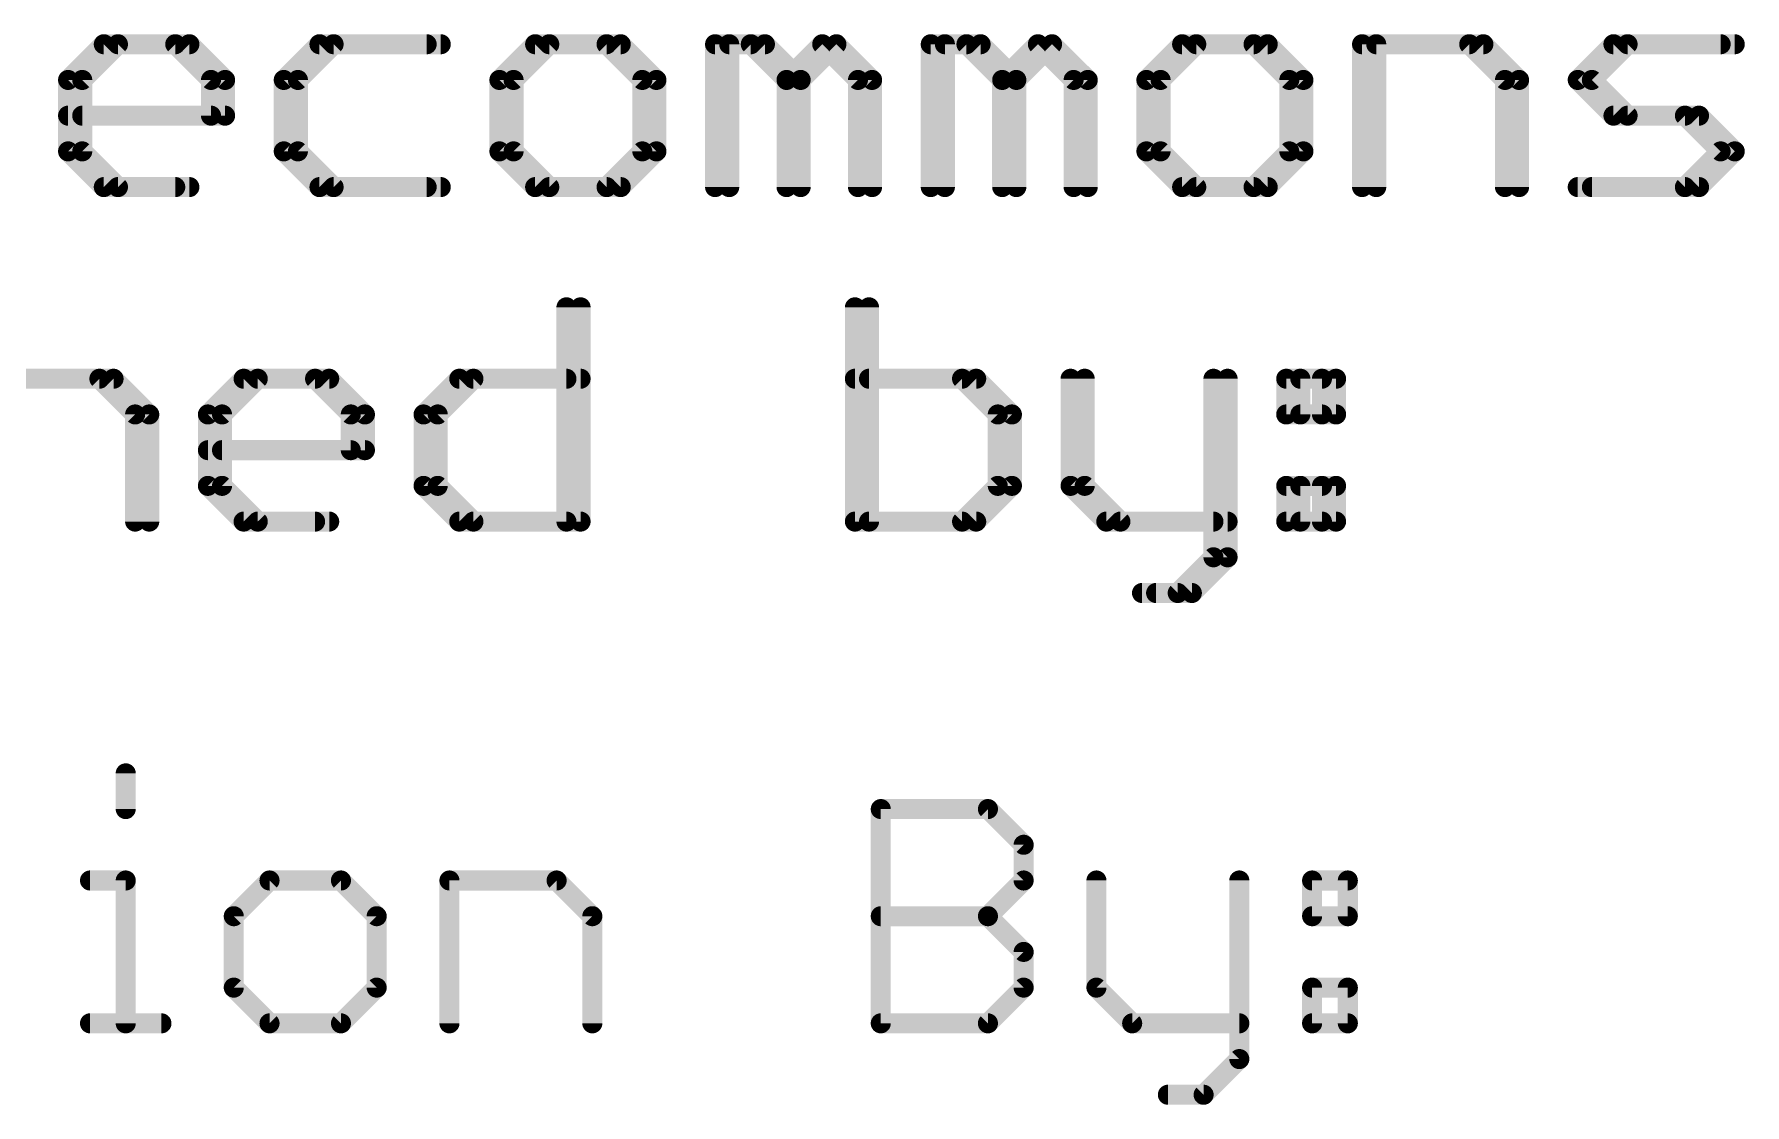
# Model space of a CAD drawing. Extents: x -20 to 87, y -16 to 68.
# Drawn here: x 19.99 to 32.98, y -15.78 to -7.65 of the extents above; entities that cross this region are included whole.
import ezdxf

# ---------------------------------------------------------------- set-up
doc = ezdxf.new("R2010")
doc.units = 0
doc.layers.add('51', color=53, linetype='CONTINUOUS')

msp = doc.modelspace()

# ---------------------------------------------------------------- linework, layer by layer
at = {"layer": '51', "const_width": 0.1524}
for points in [[(20.25, -8.0003), (20.5211, -7.7291)], [(20.3571, -8.0003), (20.6282, -7.7291)], [(20.5211, -7.7291), (21.0634, -7.7291)], [(20.6282, -7.7291), (21.1706, -7.7291)], [(21.0634, -7.7291), (21.3346, -8.0003)], [(21.1706, -7.7291), (21.4417, -8.0003)], [(22.1583, -7.7291), (21.8871, -8.0003)], [(22.2654, -7.7291), (21.9942, -8.0003)], [(22.9718, -7.7291), (22.1583, -7.7291)], [(23.0789, -7.7291), (22.2654, -7.7291)], [(23.7954, -7.7291), (23.5243, -8.0003)], [(23.9026, -7.7291), (23.6314, -8.0003)], [(24.3378, -7.7291), (23.7954, -7.7291)], [(24.4449, -7.7291), (23.9026, -7.7291)], [(24.6089, -8.0003), (24.3378, -7.7291)], [(24.716, -8.0003), (24.4449, -7.7291)], [(25.1614, -8.8138), (25.1614, -7.7291)], [(25.1614, -7.7291), (25.4326, -7.7291)], [(25.2685, -8.8138), (25.2685, -7.7291)], [(25.2685, -7.7291), (25.5397, -7.7291)], [(25.4326, -7.7291), (25.7038, -8.0003)], [(25.5397, -7.7291), (25.8109, -8.0003)], [(25.7038, -8.0003), (25.9749, -7.7291)], [(25.8109, -8.0003), (26.082, -7.7291)], [(25.9749, -7.7291), (26.2461, -8.0003)], [(26.082, -7.7291), (26.3532, -8.0003)], [(26.7986, -8.8138), (26.7986, -7.7291)], [(26.7986, -7.7291), (27.0697, -7.7291)], [(26.9057, -8.8138), (26.9057, -7.7291)], [(26.9057, -7.7291), (27.1769, -7.7291)], [(27.0697, -7.7291), (27.3409, -8.0003)], [(27.1769, -7.7291), (27.448, -8.0003)], [(27.3409, -8.0003), (27.6121, -7.7291)], [(27.448, -8.0003), (27.7192, -7.7291)], [(27.6121, -7.7291), (27.8832, -8.0003)], [(27.7192, -7.7291), (27.9904, -8.0003)], [(28.7069, -7.7291), (28.4357, -8.0003)], [(28.814, -7.7291), (28.5429, -8.0003)], [(29.2492, -7.7291), (28.7069, -7.7291)], [(29.3564, -7.7291), (28.814, -7.7291)], [(29.5204, -8.0003), (29.2492, -7.7291)], [(29.6275, -8.0003), (29.3564, -7.7291)], [(30.0729, -8.8138), (30.0729, -7.7291)], [(30.0729, -7.7291), (30.8864, -7.7291)], [(30.18, -8.8138), (30.18, -7.7291)], [(30.18, -7.7291), (30.9935, -7.7291)], [(30.8864, -7.7291), (31.1576, -8.0003)], [(30.9935, -7.7291), (31.2647, -8.0003)], [(31.71, -8.0003), (31.9812, -7.7291)], [(31.8172, -8.0003), (32.0883, -7.7291)], [(31.9812, -7.7291), (32.7947, -7.7291)], [(32.0883, -7.7291), (32.9018, -7.7291)], [(20.25, -8.5426), (20.25, -8.0003)], [(20.3571, -8.5426), (20.3571, -8.0003)], [(21.3346, -8.0003), (21.3346, -8.2715)], [(21.4417, -8.0003), (21.4417, -8.2715)], [(21.8871, -8.0003), (21.8871, -8.5426)], [(21.9942, -8.0003), (21.9942, -8.5426)], [(23.5243, -8.0003), (23.5243, -8.5426)], [(23.6314, -8.0003), (23.6314, -8.5426)], [(24.6089, -8.5426), (24.6089, -8.0003)], [(24.716, -8.5426), (24.716, -8.0003)], [(25.7038, -8.0003), (25.7038, -8.8138)], [(25.8109, -8.0003), (25.8109, -8.8138)], [(26.2461, -8.0003), (26.2461, -8.8138)], [(26.3532, -8.0003), (26.3532, -8.8138)], [(27.3409, -8.0003), (27.3409, -8.8138)], [(27.448, -8.0003), (27.448, -8.8138)], [(27.8832, -8.0003), (27.8832, -8.8138)], [(27.9904, -8.0003), (27.9904, -8.8138)], [(28.4357, -8.0003), (28.4357, -8.5426)], [(28.5429, -8.0003), (28.5429, -8.5426)], [(29.5204, -8.5426), (29.5204, -8.0003)], [(29.6275, -8.5426), (29.6275, -8.0003)], [(31.1576, -8.0003), (31.1576, -8.8138)], [(31.2647, -8.0003), (31.2647, -8.8138)], [(31.9812, -8.2715), (31.71, -8.0003)], [(32.0883, -8.2715), (31.8172, -8.0003)], [(21.3346, -8.2715), (20.25, -8.2715)], [(21.4417, -8.2715), (20.3571, -8.2715)], [(32.5235, -8.2715), (31.9812, -8.2715)], [(32.6307, -8.2715), (32.0883, -8.2715)], [(32.7947, -8.5426), (32.5235, -8.2715)], [(32.9018, -8.5426), (32.6307, -8.2715)], [(20.5211, -8.8138), (20.25, -8.5426)], [(20.6282, -8.8138), (20.3571, -8.5426)], [(21.8871, -8.5426), (22.1583, -8.8138)], [(21.9942, -8.5426), (22.2654, -8.8138)], [(23.5243, -8.5426), (23.7954, -8.8138)], [(23.6314, -8.5426), (23.9026, -8.8138)], [(24.3378, -8.8138), (24.6089, -8.5426)], [(24.4449, -8.8138), (24.716, -8.5426)], [(28.4357, -8.5426), (28.7069, -8.8138)], [(28.5429, -8.5426), (28.814, -8.8138)], [(29.2492, -8.8138), (29.5204, -8.5426)], [(29.3564, -8.8138), (29.6275, -8.5426)], [(32.5235, -8.8138), (32.7947, -8.5426)], [(32.6307, -8.8138), (32.9018, -8.5426)], [(21.0634, -8.8138), (20.5211, -8.8138)], [(21.1706, -8.8138), (20.6282, -8.8138)], [(22.1583, -8.8138), (22.9718, -8.8138)], [(22.2654, -8.8138), (23.0789, -8.8138)], [(23.7954, -8.8138), (24.3378, -8.8138)], [(23.9026, -8.8138), (24.4449, -8.8138)], [(28.7069, -8.8138), (29.2492, -8.8138)], [(28.814, -8.8138), (29.3564, -8.8138)], [(31.71, -8.8138), (32.5235, -8.8138)], [(31.8172, -8.8138), (32.6307, -8.8138)], [(24.0331, -9.7268), (24.0331, -11.3538)], [(24.1402, -9.7268), (24.1402, -11.3538)], [(26.2228, -9.7268), (26.2228, -11.3538)], [(26.3299, -9.7268), (26.3299, -11.3538)], [(19.6741, -10.2691), (20.4876, -10.2691)], [(19.7813, -10.2691), (20.5948, -10.2691)], [(20.4876, -10.2691), (20.7588, -10.5403)], [(20.5948, -10.2691), (20.8659, -10.5403)], [(21.3113, -10.5403), (21.5825, -10.2691)], [(21.4184, -10.5403), (21.6896, -10.2691)], [(21.5825, -10.2691), (22.1248, -10.2691)], [(21.6896, -10.2691), (22.2319, -10.2691)], [(22.1248, -10.2691), (22.396, -10.5403)], [(22.2319, -10.2691), (22.5031, -10.5403)], [(22.9485, -10.5403), (23.2196, -10.2691)], [(23.0556, -10.5403), (23.3267, -10.2691)], [(23.2196, -10.2691), (24.0331, -10.2691)], [(23.3267, -10.2691), (24.1402, -10.2691)], [(27.0363, -10.2691), (26.2228, -10.2691)], [(27.1434, -10.2691), (26.3299, -10.2691)], [(27.3074, -10.5403), (27.0363, -10.2691)], [(27.4145, -10.5403), (27.1434, -10.2691)], [(27.8599, -10.2691), (27.8599, -11.0826)], [(27.967, -10.2691), (27.967, -11.0826)], [(28.9446, -10.2691), (28.9446, -11.625)], [(29.0517, -10.2691), (29.0517, -11.625)], [(29.4971, -10.2691), (29.7682, -10.2691)], [(29.4971, -10.5403), (29.4971, -10.2691)], [(29.6042, -10.2691), (29.8754, -10.2691)], [(29.6042, -10.5403), (29.6042, -10.2691)], [(29.7682, -10.2691), (29.7682, -10.5403)], [(29.8754, -10.2691), (29.8754, -10.5403)], [(20.7588, -10.5403), (20.7588, -11.3538)], [(20.8659, -10.5403), (20.8659, -11.3538)], [(21.3113, -11.0826), (21.3113, -10.5403)], [(21.4184, -11.0826), (21.4184, -10.5403)], [(22.396, -10.5403), (22.396, -10.8115)], [(22.5031, -10.5403), (22.5031, -10.8115)], [(22.9485, -11.0826), (22.9485, -10.5403)], [(23.0556, -11.0826), (23.0556, -10.5403)], [(27.3074, -11.0826), (27.3074, -10.5403)], [(27.4145, -11.0826), (27.4145, -10.5403)], [(29.7682, -10.5403), (29.4971, -10.5403)], [(29.8754, -10.5403), (29.6042, -10.5403)], [(22.396, -10.8115), (21.3113, -10.8115)], [(22.5031, -10.8115), (21.4184, -10.8115)], [(21.5825, -11.3538), (21.3113, -11.0826)], [(21.6896, -11.3538), (21.4184, -11.0826)], [(23.2196, -11.3538), (22.9485, -11.0826)], [(23.3267, -11.3538), (23.0556, -11.0826)], [(27.0363, -11.3538), (27.3074, -11.0826)], [(27.1434, -11.3538), (27.4145, -11.0826)], [(27.8599, -11.0826), (28.1311, -11.3538)], [(27.967, -11.0826), (28.2382, -11.3538)], [(29.4971, -11.0826), (29.7682, -11.0826)], [(29.4971, -11.3538), (29.4971, -11.0826)], [(29.6042, -11.0826), (29.8754, -11.0826)], [(29.6042, -11.3538), (29.6042, -11.0826)], [(29.7682, -11.0826), (29.7682, -11.3538)], [(29.8754, -11.0826), (29.8754, -11.3538)], [(22.1248, -11.3538), (21.5825, -11.3538)], [(22.2319, -11.3538), (21.6896, -11.3538)], [(24.0331, -11.3538), (23.2196, -11.3538)], [(24.1402, -11.3538), (23.3267, -11.3538)], [(26.2228, -11.3538), (27.0363, -11.3538)], [(26.3299, -11.3538), (27.1434, -11.3538)], [(28.1311, -11.3538), (28.9446, -11.3538)], [(28.2382, -11.3538), (29.0517, -11.3538)], [(29.7682, -11.3538), (29.4971, -11.3538)], [(29.8754, -11.3538), (29.6042, -11.3538)], [(28.9446, -11.625), (28.6734, -11.8961)], [(29.0517, -11.625), (28.7805, -11.8961)], [(28.6734, -11.8961), (28.4023, -11.8961)], [(28.7805, -11.8961), (28.5094, -11.8961)], [(20.6874, -13.2656), (20.6874, -13.5368)], [(26.4192, -15.1638), (26.4192, -13.5368)], [(26.4192, -13.5368), (27.2327, -13.5368)], [(27.2327, -13.5368), (27.5038, -13.808)], [(27.5038, -13.808), (27.5038, -14.0791)], [(20.4163, -14.0791), (20.6874, -14.0791)], [(20.6874, -14.0791), (20.6874, -15.1638)], [(21.7789, -14.0791), (21.5077, -14.3503)], [(22.3212, -14.0791), (21.7789, -14.0791)], [(22.5924, -14.3503), (22.3212, -14.0791)], [(23.1449, -15.1638), (23.1449, -14.0791)], [(23.1449, -14.0791), (23.9584, -14.0791)], [(23.9584, -14.0791), (24.2295, -14.3503)], [(27.5038, -14.0791), (27.2327, -14.3503)], [(28.0563, -14.0791), (28.0563, -14.8926)], [(29.141, -14.0791), (29.141, -15.435)], [(29.6935, -14.0791), (29.9646, -14.0791)], [(29.6935, -14.3503), (29.6935, -14.0791)], [(29.9646, -14.0791), (29.9646, -14.3503)], [(21.5077, -14.3503), (21.5077, -14.8926)], [(22.5924, -14.8926), (22.5924, -14.3503)], [(24.2295, -14.3503), (24.2295, -15.1638)], [(26.4192, -14.3503), (27.2327, -14.3503)], [(27.2327, -14.3503), (27.5038, -14.6215)], [(29.9646, -14.3503), (29.6935, -14.3503)], [(27.5038, -14.6215), (27.5038, -14.8926)], [(21.5077, -14.8926), (21.7789, -15.1638)], [(22.3212, -15.1638), (22.5924, -14.8926)], [(27.5038, -14.8926), (27.2327, -15.1638)], [(28.0563, -14.8926), (28.3275, -15.1638)], [(29.6935, -14.8926), (29.9646, -14.8926)], [(29.6935, -15.1638), (29.6935, -14.8926)], [(29.9646, -14.8926), (29.9646, -15.1638)], [(20.4163, -15.1638), (20.9586, -15.1638)], [(21.7789, -15.1638), (22.3212, -15.1638)], [(27.2327, -15.1638), (26.4192, -15.1638)], [(28.3275, -15.1638), (29.141, -15.1638)], [(29.9646, -15.1638), (29.6935, -15.1638)], [(29.141, -15.435), (28.8698, -15.7061)], [(28.8698, -15.7061), (28.5987, -15.7061)]]:
    msp.add_lwpolyline(points, dxfattribs=at)
at = {"layer": '51', "const_width": 0.0762}
for points in [[(20.5211, -7.691, 1), (20.5211, -7.7672)], [(20.5481, -7.7561, 1), (20.4942, -7.7022)], [(20.6282, -7.691, 1), (20.6282, -7.7672)], [(20.6552, -7.7561, 1), (20.6013, -7.7022)], [(21.0904, -7.7022, 1), (21.0365, -7.7561)], [(21.0634, -7.7672, 1), (21.0634, -7.691)], [(21.1975, -7.7022, 1), (21.1436, -7.7561)], [(21.1706, -7.7672, 1), (21.1706, -7.691)], [(22.1583, -7.691, 1), (22.1583, -7.7672)], [(22.1852, -7.7561, 1), (22.1313, -7.7022)], [(22.2654, -7.691, 1), (22.2654, -7.7672)], [(22.2923, -7.7561, 1), (22.2385, -7.7022)], [(22.9718, -7.7672, 1), (22.9718, -7.691)], [(23.0789, -7.7672, 1), (23.0789, -7.691)], [(23.7954, -7.691, 1), (23.7954, -7.7672)], [(23.8224, -7.7561, 1), (23.7685, -7.7022)], [(23.9026, -7.691, 1), (23.9026, -7.7672)], [(23.9295, -7.7561, 1), (23.8756, -7.7022)], [(24.3647, -7.7022, 1), (24.3108, -7.7561)], [(24.3378, -7.7672, 1), (24.3378, -7.691)], [(24.4718, -7.7022, 1), (24.4179, -7.7561)], [(24.4449, -7.7672, 1), (24.4449, -7.691)], [(25.1995, -7.7291, 1), (25.1233, -7.7291)], [(25.1614, -7.691, 1), (25.1614, -7.7672)], [(25.3066, -7.7291, 1), (25.2304, -7.7291)], [(25.2685, -7.691, 1), (25.2685, -7.7672)], [(25.4595, -7.7022, 1), (25.4056, -7.7561)], [(25.4326, -7.7672, 1), (25.4326, -7.691)], [(25.5666, -7.7022, 1), (25.5128, -7.7561)], [(25.5397, -7.7672, 1), (25.5397, -7.691)], [(26.0019, -7.7022, 1), (25.948, -7.7561)], [(26.0019, -7.7561, 1), (25.948, -7.7022)], [(26.109, -7.7022, 1), (26.0551, -7.7561)], [(26.109, -7.7561, 1), (26.0551, -7.7022)], [(26.8367, -7.7291, 1), (26.7605, -7.7291)], [(26.7986, -7.691, 1), (26.7986, -7.7672)], [(26.9438, -7.7291, 1), (26.8676, -7.7291)], [(26.9057, -7.691, 1), (26.9057, -7.7672)], [(27.0967, -7.7022, 1), (27.0428, -7.7561)], [(27.0697, -7.7672, 1), (27.0697, -7.691)], [(27.2038, -7.7022, 1), (27.1499, -7.7561)], [(27.1769, -7.7672, 1), (27.1769, -7.691)], [(27.639, -7.7022, 1), (27.5851, -7.7561)], [(27.639, -7.7561, 1), (27.5851, -7.7022)], [(27.7461, -7.7022, 1), (27.6923, -7.7561)], [(27.7461, -7.7561, 1), (27.6923, -7.7022)], [(28.7069, -7.691, 1), (28.7069, -7.7672)], [(28.7338, -7.7561, 1), (28.68, -7.7022)], [(28.814, -7.691, 1), (28.814, -7.7672)], [(28.841, -7.7561, 1), (28.7871, -7.7022)], [(29.2762, -7.7022, 1), (29.2223, -7.7561)], [(29.2492, -7.7672, 1), (29.2492, -7.691)], [(29.3833, -7.7022, 1), (29.3294, -7.7561)], [(29.3564, -7.7672, 1), (29.3564, -7.691)], [(30.111, -7.7291, 1), (30.0348, -7.7291)], [(30.0729, -7.691, 1), (30.0729, -7.7672)], [(30.2181, -7.7291, 1), (30.1419, -7.7291)], [(30.18, -7.691, 1), (30.18, -7.7672)], [(30.9133, -7.7022, 1), (30.8594, -7.7561)], [(30.8864, -7.7672, 1), (30.8864, -7.691)], [(31.0204, -7.7022, 1), (30.9666, -7.7561)], [(30.9935, -7.7672, 1), (30.9935, -7.691)], [(31.9812, -7.691, 1), (31.9812, -7.7672)], [(32.0082, -7.7561, 1), (31.9543, -7.7022)], [(32.0883, -7.691, 1), (32.0883, -7.7672)], [(32.1153, -7.7561, 1), (32.0614, -7.7022)], [(32.7947, -7.7672, 1), (32.7947, -7.691)], [(32.9018, -7.7672, 1), (32.9018, -7.691)], [(20.2881, -8.0003, 1), (20.2119, -8.0003)], [(20.223, -7.9734, 1), (20.2769, -8.0272)], [(20.3952, -8.0003, 1), (20.319, -8.0003)], [(20.3301, -7.9734, 1), (20.384, -8.0272)], [(21.3727, -8.0003, 1), (21.2965, -8.0003)], [(21.3077, -8.0272, 1), (21.3616, -7.9734)], [(21.4798, -8.0003, 1), (21.4036, -8.0003)], [(21.4148, -8.0272, 1), (21.4687, -7.9734)], [(21.9252, -8.0003, 1), (21.849, -8.0003)], [(21.8602, -7.9734, 1), (21.9141, -8.0272)], [(22.0323, -8.0003, 1), (21.9561, -8.0003)], [(21.9673, -7.9734, 1), (22.0212, -8.0272)], [(23.5624, -8.0003, 1), (23.4862, -8.0003)], [(23.4973, -7.9734, 1), (23.5512, -8.0272)], [(23.6695, -8.0003, 1), (23.5933, -8.0003)], [(23.6044, -7.9734, 1), (23.6583, -8.0272)], [(24.647, -8.0003, 1), (24.5708, -8.0003)], [(24.582, -8.0272, 1), (24.6359, -7.9734)], [(24.7541, -8.0003, 1), (24.6779, -8.0003)], [(24.6891, -8.0272, 1), (24.743, -7.9734)], [(25.7419, -8.0003, 1), (25.6657, -8.0003)], [(25.6768, -7.9734, 1), (25.7307, -8.0272)], [(25.6768, -8.0272, 1), (25.7307, -7.9734)], [(25.849, -8.0003, 1), (25.7728, -8.0003)], [(25.7839, -7.9734, 1), (25.8378, -8.0272)], [(25.7839, -8.0272, 1), (25.8378, -7.9734)], [(26.2842, -8.0003, 1), (26.208, -8.0003)], [(26.2191, -8.0272, 1), (26.273, -7.9734)], [(26.3913, -8.0003, 1), (26.3151, -8.0003)], [(26.3263, -8.0272, 1), (26.3801, -7.9734)], [(27.379, -8.0003, 1), (27.3028, -8.0003)], [(27.314, -7.9734, 1), (27.3678, -8.0272)], [(27.314, -8.0272, 1), (27.3678, -7.9734)], [(27.4861, -8.0003, 1), (27.4099, -8.0003)], [(27.4211, -7.9734, 1), (27.475, -8.0272)], [(27.4211, -8.0272, 1), (27.475, -7.9734)], [(27.9213, -8.0003, 1), (27.8451, -8.0003)], [(27.8563, -8.0272, 1), (27.9102, -7.9734)], [(28.0285, -8.0003, 1), (27.9523, -8.0003)], [(27.9634, -8.0272, 1), (28.0173, -7.9734)], [(28.4738, -8.0003, 1), (28.3976, -8.0003)], [(28.4088, -7.9734, 1), (28.4627, -8.0272)], [(28.581, -8.0003, 1), (28.5048, -8.0003)], [(28.5159, -7.9734, 1), (28.5698, -8.0272)], [(29.5585, -8.0003, 1), (29.4823, -8.0003)], [(29.4935, -8.0272, 1), (29.5473, -7.9734)], [(29.6656, -8.0003, 1), (29.5894, -8.0003)], [(29.6006, -8.0272, 1), (29.6545, -7.9734)], [(31.1957, -8.0003, 1), (31.1195, -8.0003)], [(31.1306, -8.0272, 1), (31.1845, -7.9734)], [(31.3028, -8.0003, 1), (31.2266, -8.0003)], [(31.2377, -8.0272, 1), (31.2916, -7.9734)], [(31.737, -7.9734, 1), (31.6831, -8.0272)], [(31.6831, -7.9734, 1), (31.737, -8.0272)], [(31.8441, -7.9734, 1), (31.7902, -8.0272)], [(31.7902, -7.9734, 1), (31.8441, -8.0272)], [(20.25, -8.2334, 1), (20.25, -8.3096)], [(20.3571, -8.2334, 1), (20.3571, -8.3096)], [(21.2965, -8.2715, 1), (21.3727, -8.2715)], [(21.3346, -8.3096, 1), (21.3346, -8.2334)], [(21.4036, -8.2715, 1), (21.4798, -8.2715)], [(21.4417, -8.3096, 1), (21.4417, -8.2334)], [(31.9812, -8.2334, 1), (31.9812, -8.3096)], [(31.9543, -8.2984, 1), (32.0082, -8.2445)], [(32.0883, -8.2334, 1), (32.0883, -8.3096)], [(32.0614, -8.2984, 1), (32.1153, -8.2445)], [(32.5505, -8.2445, 1), (32.4966, -8.2984)], [(32.5235, -8.3096, 1), (32.5235, -8.2334)], [(32.6576, -8.2445, 1), (32.6037, -8.2984)], [(32.6307, -8.3096, 1), (32.6307, -8.2334)], [(20.2769, -8.5157, 1), (20.223, -8.5696)], [(20.2119, -8.5426, 1), (20.2881, -8.5426)], [(20.384, -8.5157, 1), (20.3301, -8.5696)], [(20.319, -8.5426, 1), (20.3952, -8.5426)], [(21.9141, -8.5157, 1), (21.8602, -8.5696)], [(21.849, -8.5426, 1), (21.9252, -8.5426)], [(22.0212, -8.5157, 1), (21.9673, -8.5696)], [(21.9561, -8.5426, 1), (22.0323, -8.5426)], [(23.5512, -8.5157, 1), (23.4973, -8.5696)], [(23.4862, -8.5426, 1), (23.5624, -8.5426)], [(23.6583, -8.5157, 1), (23.6044, -8.5696)], [(23.5933, -8.5426, 1), (23.6695, -8.5426)], [(24.5708, -8.5426, 1), (24.647, -8.5426)], [(24.6359, -8.5696, 1), (24.582, -8.5157)], [(24.6779, -8.5426, 1), (24.7541, -8.5426)], [(24.743, -8.5696, 1), (24.6891, -8.5157)], [(28.4627, -8.5157, 1), (28.4088, -8.5696)], [(28.3976, -8.5426, 1), (28.4738, -8.5426)], [(28.5698, -8.5157, 1), (28.5159, -8.5696)], [(28.5048, -8.5426, 1), (28.581, -8.5426)], [(29.4823, -8.5426, 1), (29.5585, -8.5426)], [(29.5473, -8.5696, 1), (29.4935, -8.5157)], [(29.5894, -8.5426, 1), (29.6656, -8.5426)], [(29.6545, -8.5696, 1), (29.6006, -8.5157)], [(32.8216, -8.5696, 1), (32.7678, -8.5157)], [(32.7678, -8.5696, 1), (32.8216, -8.5157)], [(32.9288, -8.5696, 1), (32.8749, -8.5157)], [(32.8749, -8.5696, 1), (32.9288, -8.5157)], [(20.5211, -8.7757, 1), (20.5211, -8.8519)], [(20.4942, -8.8407, 1), (20.5481, -8.7869)], [(20.6282, -8.7757, 1), (20.6282, -8.8519)], [(20.6013, -8.8407, 1), (20.6552, -8.7869)], [(21.0634, -8.8519, 1), (21.0634, -8.7757)], [(21.1706, -8.8519, 1), (21.1706, -8.7757)], [(22.1583, -8.7757, 1), (22.1583, -8.8519)], [(22.1313, -8.8407, 1), (22.1852, -8.7869)], [(22.2654, -8.7757, 1), (22.2654, -8.8519)], [(22.2385, -8.8407, 1), (22.2923, -8.7869)], [(22.9718, -8.8519, 1), (22.9718, -8.7757)], [(23.0789, -8.8519, 1), (23.0789, -8.7757)], [(23.7954, -8.7757, 1), (23.7954, -8.8519)], [(23.7685, -8.8407, 1), (23.8224, -8.7869)], [(23.9026, -8.7757, 1), (23.9026, -8.8519)], [(23.8756, -8.8407, 1), (23.9295, -8.7869)], [(24.3108, -8.7869, 1), (24.3647, -8.8407)], [(24.3378, -8.8519, 1), (24.3378, -8.7757)], [(24.4179, -8.7869, 1), (24.4718, -8.8407)], [(24.4449, -8.8519, 1), (24.4449, -8.7757)], [(25.1233, -8.8138, 1), (25.1995, -8.8138)], [(25.2304, -8.8138, 1), (25.3066, -8.8138)], [(25.6657, -8.8138, 1), (25.7419, -8.8138)], [(25.7728, -8.8138, 1), (25.849, -8.8138)], [(26.208, -8.8138, 1), (26.2842, -8.8138)], [(26.3151, -8.8138, 1), (26.3913, -8.8138)], [(26.7605, -8.8138, 1), (26.8367, -8.8138)], [(26.8676, -8.8138, 1), (26.9438, -8.8138)], [(27.3028, -8.8138, 1), (27.379, -8.8138)], [(27.4099, -8.8138, 1), (27.4861, -8.8138)], [(27.8451, -8.8138, 1), (27.9213, -8.8138)], [(27.9523, -8.8138, 1), (28.0285, -8.8138)], [(28.7069, -8.7757, 1), (28.7069, -8.8519)], [(28.68, -8.8407, 1), (28.7338, -8.7869)], [(28.814, -8.7757, 1), (28.814, -8.8519)], [(28.7871, -8.8407, 1), (28.841, -8.7869)], [(29.2223, -8.7869, 1), (29.2762, -8.8407)], [(29.2492, -8.8519, 1), (29.2492, -8.7757)], [(29.3294, -8.7869, 1), (29.3833, -8.8407)], [(29.3564, -8.8519, 1), (29.3564, -8.7757)], [(30.0348, -8.8138, 1), (30.111, -8.8138)], [(30.1419, -8.8138, 1), (30.2181, -8.8138)], [(31.1195, -8.8138, 1), (31.1957, -8.8138)], [(31.2266, -8.8138, 1), (31.3028, -8.8138)], [(31.71, -8.7757, 1), (31.71, -8.8519)], [(31.8172, -8.7757, 1), (31.8172, -8.8519)], [(32.4966, -8.7869, 1), (32.5505, -8.8407)], [(32.5235, -8.8519, 1), (32.5235, -8.7757)], [(32.6037, -8.7869, 1), (32.6576, -8.8407)], [(32.6307, -8.8519, 1), (32.6307, -8.7757)], [(24.0712, -9.7268, 1), (23.995, -9.7268)], [(24.1783, -9.7268, 1), (24.1021, -9.7268)], [(26.2609, -9.7268, 1), (26.1847, -9.7268)], [(26.368, -9.7268, 1), (26.2918, -9.7268)], [(20.5146, -10.2422, 1), (20.4607, -10.2961)], [(20.4876, -10.3072, 1), (20.4876, -10.231)], [(20.6217, -10.2422, 1), (20.5678, -10.2961)], [(20.5948, -10.3072, 1), (20.5948, -10.231)], [(21.5825, -10.231, 1), (21.5825, -10.3072)], [(21.6094, -10.2961, 1), (21.5555, -10.2422)], [(21.6896, -10.231, 1), (21.6896, -10.3072)], [(21.7165, -10.2961, 1), (21.6626, -10.2422)], [(22.1517, -10.2422, 1), (22.0978, -10.2961)], [(22.1248, -10.3072, 1), (22.1248, -10.231)], [(22.2589, -10.2422, 1), (22.205, -10.2961)], [(22.2319, -10.3072, 1), (22.2319, -10.231)], [(23.2196, -10.231, 1), (23.2196, -10.3072)], [(23.2466, -10.2961, 1), (23.1927, -10.2422)], [(23.3267, -10.231, 1), (23.3267, -10.3072)], [(23.3537, -10.2961, 1), (23.2998, -10.2422)], [(24.0331, -10.3072, 1), (24.0331, -10.231)], [(24.1402, -10.3072, 1), (24.1402, -10.231)], [(26.2228, -10.231, 1), (26.2228, -10.3072)], [(26.3299, -10.231, 1), (26.3299, -10.3072)], [(27.0632, -10.2422, 1), (27.0093, -10.2961)], [(27.0363, -10.3072, 1), (27.0363, -10.231)], [(27.1703, -10.2422, 1), (27.1164, -10.2961)], [(27.1434, -10.3072, 1), (27.1434, -10.231)], [(27.898, -10.2691, 1), (27.8218, -10.2691)], [(28.0051, -10.2691, 1), (27.9289, -10.2691)], [(28.9827, -10.2691, 1), (28.9065, -10.2691)], [(29.0898, -10.2691, 1), (29.0136, -10.2691)], [(29.4971, -10.231, 1), (29.4971, -10.3072)], [(29.5352, -10.2691, 1), (29.459, -10.2691)], [(29.6042, -10.231, 1), (29.6042, -10.3072)], [(29.6423, -10.2691, 1), (29.5661, -10.2691)], [(29.8063, -10.2691, 1), (29.7301, -10.2691)], [(29.7682, -10.3072, 1), (29.7682, -10.231)], [(29.9135, -10.2691, 1), (29.8373, -10.2691)], [(29.8754, -10.3072, 1), (29.8754, -10.231)], [(20.7969, -10.5403, 1), (20.7207, -10.5403)], [(20.7319, -10.5672, 1), (20.7857, -10.5134)], [(20.904, -10.5403, 1), (20.8278, -10.5403)], [(20.839, -10.5672, 1), (20.8929, -10.5134)], [(21.3494, -10.5403, 1), (21.2732, -10.5403)], [(21.2844, -10.5134, 1), (21.3382, -10.5672)], [(21.4565, -10.5403, 1), (21.3803, -10.5403)], [(21.3915, -10.5134, 1), (21.4454, -10.5672)], [(22.4341, -10.5403, 1), (22.3579, -10.5403)], [(22.369, -10.5672, 1), (22.4229, -10.5134)], [(22.5412, -10.5403, 1), (22.465, -10.5403)], [(22.4761, -10.5672, 1), (22.53, -10.5134)], [(22.9866, -10.5403, 1), (22.9104, -10.5403)], [(22.9215, -10.5134, 1), (22.9754, -10.5672)], [(23.0937, -10.5403, 1), (23.0175, -10.5403)], [(23.0286, -10.5134, 1), (23.0825, -10.5672)], [(27.3455, -10.5403, 1), (27.2693, -10.5403)], [(27.2805, -10.5672, 1), (27.3344, -10.5134)], [(27.4526, -10.5403, 1), (27.3764, -10.5403)], [(27.3876, -10.5672, 1), (27.4415, -10.5134)], [(29.4971, -10.5022, 1), (29.4971, -10.5784)], [(29.459, -10.5403, 1), (29.5352, -10.5403)], [(29.6042, -10.5022, 1), (29.6042, -10.5784)], [(29.5661, -10.5403, 1), (29.6423, -10.5403)], [(29.7301, -10.5403, 1), (29.8063, -10.5403)], [(29.7682, -10.5784, 1), (29.7682, -10.5022)], [(29.8373, -10.5403, 1), (29.9135, -10.5403)], [(29.8754, -10.5784, 1), (29.8754, -10.5022)], [(21.3113, -10.7734, 1), (21.3113, -10.8496)], [(21.4184, -10.7734, 1), (21.4184, -10.8496)], [(22.3579, -10.8115, 1), (22.4341, -10.8115)], [(22.396, -10.8496, 1), (22.396, -10.7734)], [(22.465, -10.8115, 1), (22.5412, -10.8115)], [(22.5031, -10.8496, 1), (22.5031, -10.7734)], [(21.3382, -11.0557, 1), (21.2844, -11.1096)], [(21.4454, -11.0557, 1), (21.3915, -11.1096)], [(22.9754, -11.0557, 1), (22.9215, -11.1096)], [(23.0825, -11.0557, 1), (23.0286, -11.1096)], [(27.3344, -11.1096, 1), (27.2805, -11.0557)], [(27.4415, -11.1096, 1), (27.3876, -11.0557)], [(27.8869, -11.0557, 1), (27.833, -11.1096)], [(27.994, -11.0557, 1), (27.9401, -11.1096)], [(29.4971, -11.0445, 1), (29.4971, -11.1207)], [(29.5352, -11.0826, 1), (29.459, -11.0826)], [(29.6042, -11.0445, 1), (29.6042, -11.1207)], [(29.6423, -11.0826, 1), (29.5661, -11.0826)], [(29.8063, -11.0826, 1), (29.7301, -11.0826)], [(29.7682, -11.1207, 1), (29.7682, -11.0445)], [(29.9135, -11.0826, 1), (29.8373, -11.0826)], [(29.8754, -11.1207, 1), (29.8754, -11.0445)], [(21.2732, -11.0826, 1), (21.3494, -11.0826)], [(21.3803, -11.0826, 1), (21.4565, -11.0826)], [(22.9104, -11.0826, 1), (22.9866, -11.0826)], [(23.0175, -11.0826, 1), (23.0937, -11.0826)], [(27.2693, -11.0826, 1), (27.3455, -11.0826)], [(27.3764, -11.0826, 1), (27.4526, -11.0826)], [(27.8218, -11.0826, 1), (27.898, -11.0826)], [(27.9289, -11.0826, 1), (28.0051, -11.0826)], [(21.5825, -11.3157, 1), (21.5825, -11.3919)], [(21.5555, -11.3807, 1), (21.6094, -11.3269)], [(21.6896, -11.3157, 1), (21.6896, -11.3919)], [(21.6626, -11.3807, 1), (21.7165, -11.3269)], [(22.1248, -11.3919, 1), (22.1248, -11.3157)], [(22.2319, -11.3919, 1), (22.2319, -11.3157)], [(23.2196, -11.3157, 1), (23.2196, -11.3919)], [(23.1927, -11.3807, 1), (23.2466, -11.3269)], [(23.3267, -11.3157, 1), (23.3267, -11.3919)], [(23.2998, -11.3807, 1), (23.3537, -11.3269)], [(24.0331, -11.3919, 1), (24.0331, -11.3157)], [(24.1402, -11.3919, 1), (24.1402, -11.3157)], [(26.2228, -11.3157, 1), (26.2228, -11.3919)], [(26.3299, -11.3157, 1), (26.3299, -11.3919)], [(27.0093, -11.3269, 1), (27.0632, -11.3807)], [(27.0363, -11.3919, 1), (27.0363, -11.3157)], [(27.1164, -11.3269, 1), (27.1703, -11.3807)], [(27.1434, -11.3919, 1), (27.1434, -11.3157)], [(28.1311, -11.3157, 1), (28.1311, -11.3919)], [(28.1041, -11.3807, 1), (28.158, -11.3269)], [(28.2382, -11.3157, 1), (28.2382, -11.3919)], [(28.2113, -11.3807, 1), (28.2651, -11.3269)], [(28.9446, -11.3919, 1), (28.9446, -11.3157)], [(29.0517, -11.3919, 1), (29.0517, -11.3157)], [(29.4971, -11.3157, 1), (29.4971, -11.3919)], [(29.6042, -11.3157, 1), (29.6042, -11.3919)], [(29.7682, -11.3919, 1), (29.7682, -11.3157)], [(29.8754, -11.3919, 1), (29.8754, -11.3157)], [(20.7207, -11.3538, 1), (20.7969, -11.3538)], [(20.8278, -11.3538, 1), (20.904, -11.3538)], [(23.995, -11.3538, 1), (24.0712, -11.3538)], [(24.1021, -11.3538, 1), (24.1783, -11.3538)], [(26.1847, -11.3538, 1), (26.2609, -11.3538)], [(26.2918, -11.3538, 1), (26.368, -11.3538)], [(29.459, -11.3538, 1), (29.5352, -11.3538)], [(29.5661, -11.3538, 1), (29.6423, -11.3538)], [(29.7301, -11.3538, 1), (29.8063, -11.3538)], [(29.8373, -11.3538, 1), (29.9135, -11.3538)], [(28.9715, -11.6519, 1), (28.9176, -11.598)], [(29.0786, -11.6519, 1), (29.0248, -11.598)], [(28.9065, -11.625, 1), (28.9827, -11.625)], [(29.0136, -11.625, 1), (29.0898, -11.625)], [(28.4023, -11.858, 1), (28.4023, -11.9342)], [(28.5094, -11.858, 1), (28.5094, -11.9342)], [(28.6465, -11.8692, 1), (28.7004, -11.9231)], [(28.6734, -11.9342, 1), (28.6734, -11.858)], [(28.7536, -11.8692, 1), (28.8075, -11.9231)], [(28.7805, -11.9342, 1), (28.7805, -11.858)], [(20.7255, -13.2656, 1), (20.6493, -13.2656)], [(20.6493, -13.5368, 1), (20.7255, -13.5368)], [(26.4573, -13.5368, 1), (26.3811, -13.5368)], [(26.4192, -13.4987, 1), (26.4192, -13.5749)], [(27.2596, -13.5099, 1), (27.2057, -13.5638)], [(27.2327, -13.5749, 1), (27.2327, -13.4987)], [(27.5419, -13.808, 1), (27.4657, -13.808)], [(27.4769, -13.8349, 1), (27.5308, -13.781)], [(20.4163, -14.041, 1), (20.4163, -14.1172)], [(20.7255, -14.0791, 1), (20.6493, -14.0791)], [(20.6874, -14.1172, 1), (20.6874, -14.041)], [(21.7789, -14.041, 1), (21.7789, -14.1172)], [(21.8058, -14.1061, 1), (21.7519, -14.0522)], [(22.3481, -14.0522, 1), (22.2943, -14.1061)], [(22.3212, -14.1172, 1), (22.3212, -14.041)], [(23.183, -14.0791, 1), (23.1068, -14.0791)], [(23.1449, -14.041, 1), (23.1449, -14.1172)], [(23.9853, -14.0522, 1), (23.9314, -14.1061)], [(23.9584, -14.1172, 1), (23.9584, -14.041)], [(27.5308, -14.1061, 1), (27.4769, -14.0522)], [(28.0944, -14.0791, 1), (28.0182, -14.0791)], [(29.1791, -14.0791, 1), (29.1029, -14.0791)], [(29.6935, -14.041, 1), (29.6935, -14.1172)], [(29.7316, -14.0791, 1), (29.6554, -14.0791)], [(30.0027, -14.0791, 1), (29.9265, -14.0791)], [(29.9646, -14.1172, 1), (29.9646, -14.041)], [(27.4657, -14.0791, 1), (27.5419, -14.0791)], [(21.5458, -14.3503, 1), (21.4696, -14.3503)], [(22.6305, -14.3503, 1), (22.5543, -14.3503)], [(24.2676, -14.3503, 1), (24.1914, -14.3503)], [(26.4192, -14.3122, 1), (26.4192, -14.3884)], [(27.2596, -14.3234, 1), (27.2057, -14.3772)], [(27.2327, -14.3884, 1), (27.2327, -14.3122)], [(29.6935, -14.3122, 1), (29.6935, -14.3884)], [(29.9646, -14.3884, 1), (29.9646, -14.3122)], [(21.4808, -14.3234, 1), (21.5346, -14.3772)], [(22.5654, -14.3772, 1), (22.6193, -14.3234)], [(24.2026, -14.3772, 1), (24.2565, -14.3234)], [(27.2057, -14.3234, 1), (27.2596, -14.3772)], [(29.6554, -14.3503, 1), (29.7316, -14.3503)], [(29.9265, -14.3503, 1), (30.0027, -14.3503)], [(27.5419, -14.6215, 1), (27.4657, -14.6215)], [(27.4769, -14.6484, 1), (27.5308, -14.5945)], [(21.5346, -14.8657, 1), (21.4808, -14.9196)], [(21.4696, -14.8926, 1), (21.5458, -14.8926)], [(22.5543, -14.8926, 1), (22.6305, -14.8926)], [(22.6193, -14.9196, 1), (22.5654, -14.8657)], [(27.4657, -14.8926, 1), (27.5419, -14.8926)], [(27.5308, -14.9196, 1), (27.4769, -14.8657)], [(28.0833, -14.8657, 1), (28.0294, -14.9196)], [(28.0182, -14.8926, 1), (28.0944, -14.8926)], [(29.6935, -14.8545, 1), (29.6935, -14.9307)], [(29.7316, -14.8926, 1), (29.6554, -14.8926)], [(30.0027, -14.8926, 1), (29.9265, -14.8926)], [(29.9646, -14.9307, 1), (29.9646, -14.8545)], [(20.4163, -15.1257, 1), (20.4163, -15.2019)], [(20.6493, -15.1638, 1), (20.7255, -15.1638)], [(20.9586, -15.2019, 1), (20.9586, -15.1257)], [(21.7789, -15.1257, 1), (21.7789, -15.2019)], [(21.7519, -15.1907, 1), (21.8058, -15.1369)], [(22.2943, -15.1369, 1), (22.3481, -15.1907)], [(22.3212, -15.2019, 1), (22.3212, -15.1257)], [(23.1068, -15.1638, 1), (23.183, -15.1638)], [(24.1914, -15.1638, 1), (24.2676, -15.1638)], [(26.4192, -15.1257, 1), (26.4192, -15.2019)], [(26.3811, -15.1638, 1), (26.4573, -15.1638)], [(27.2057, -15.1369, 1), (27.2596, -15.1907)], [(27.2327, -15.2019, 1), (27.2327, -15.1257)], [(28.3275, -15.1257, 1), (28.3275, -15.2019)], [(28.3005, -15.1907, 1), (28.3544, -15.1369)], [(29.141, -15.2019, 1), (29.141, -15.1257)], [(29.6935, -15.1257, 1), (29.6935, -15.2019)], [(29.6554, -15.1638, 1), (29.7316, -15.1638)], [(29.9265, -15.1638, 1), (30.0027, -15.1638)], [(29.9646, -15.2019, 1), (29.9646, -15.1257)], [(29.1029, -15.435, 1), (29.1791, -15.435)], [(29.1679, -15.4619, 1), (29.114, -15.408)], [(28.5987, -15.668, 1), (28.5987, -15.7442)], [(28.8429, -15.6792, 1), (28.8968, -15.7331)], [(28.8698, -15.7442, 1), (28.8698, -15.668)]]:
    msp.add_lwpolyline(points, format="xyb", dxfattribs=at)

doc.saveas('drawing.dxf')
